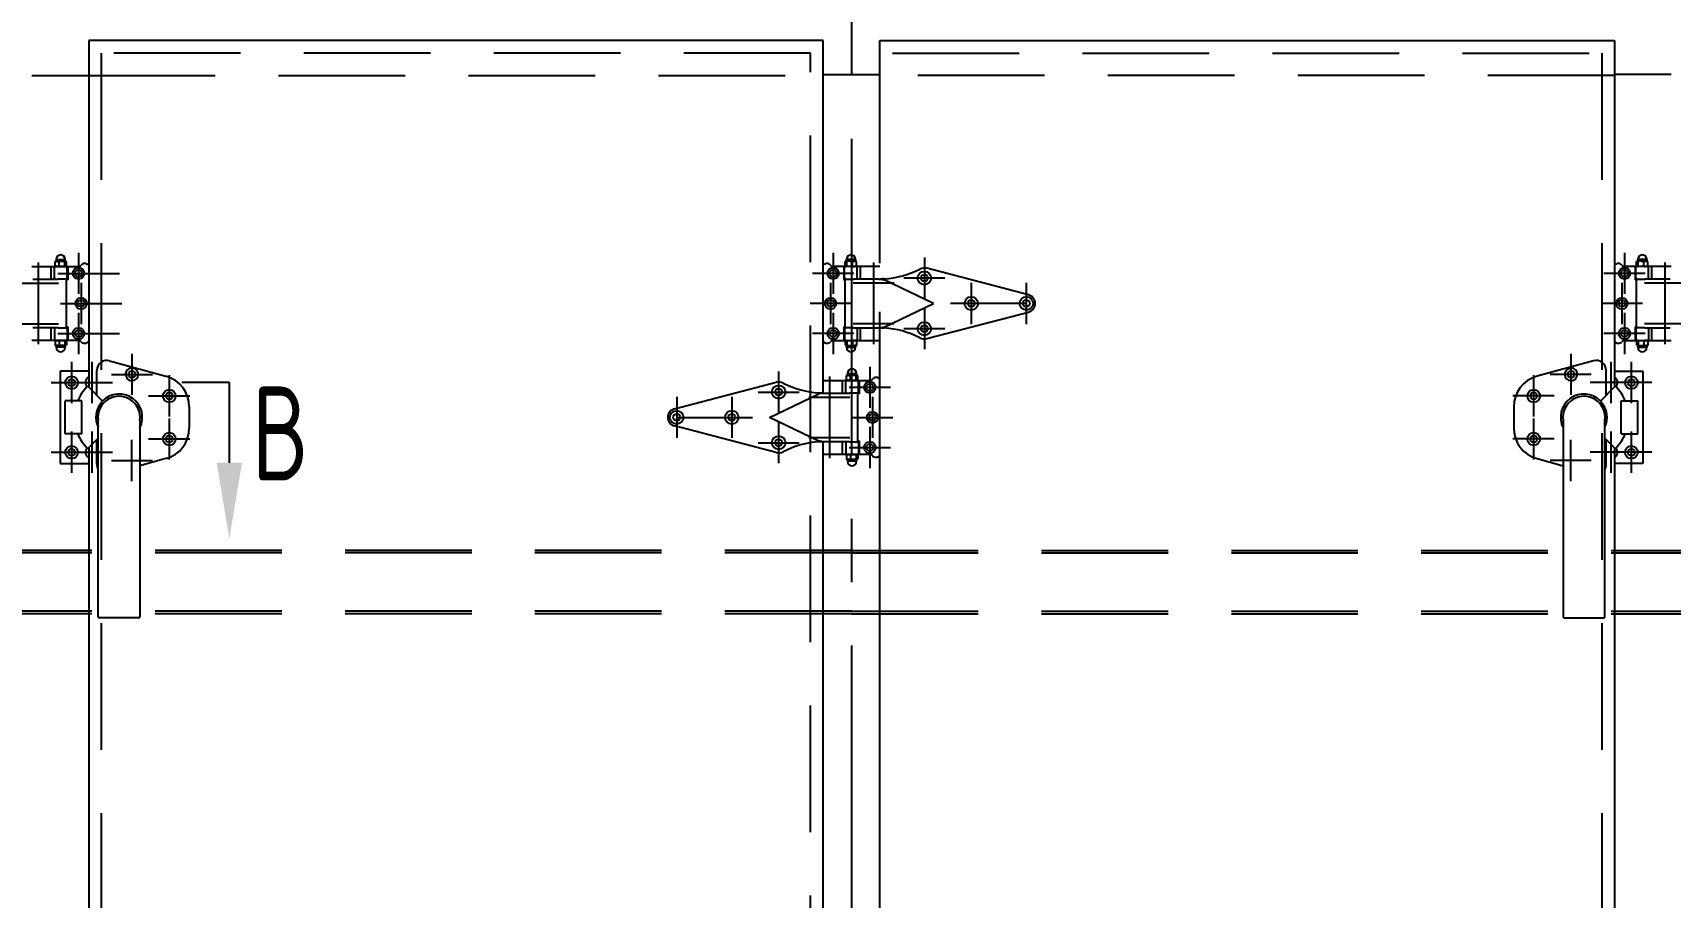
# Model space of a CAD drawing. Header units: inches. Extents: x -500 to 11380, y -200 to 8200.
# Drawn here: x 1523 to 2817, y 5889 to 6572 of the extents above; entities that cross this region are included whole.
import ezdxf

# ---------------------------------------------------------------- set-up
doc = ezdxf.new("R2010")
doc.units = ezdxf.units.IN
doc.header["$LTSCALE"] = 200
doc.linetypes.add('CENTER', pattern=[2, 1.25, -0.25, 0.25, -0.25])
doc.linetypes.add('DASHED', pattern=[0.75, 0.5, -0.25])
for name, color, linetype in [('1轮廓实线层', 7, 'Continuous'), ('3中心线层', 1, 'CENTER'), ('4虚线层', 6, 'DASHED'), ('6文字层', 3, 'Continuous'), ('7标注层', 4, 'Continuous'), ('8符号标注层', 31, 'Continuous')]:
    doc.layers.add(name, color=color, linetype=linetype)
doc.styles.add('PC_TEXTSTYLE', font='isocp.shx', dxfattribs={"width": 0.8, "bigfont": 'hzfs.shx'})
doc.styles.add('TH_GBDIM', font='romans.shx', dxfattribs={"width": 0.8, "bigfont": 'gbcbig.shx'})
doc.dimstyles.new('TH_GBDIM', dxfattribs={"dimscale": 20, "dimtxt": 3.5, "dimasz": 2.5, "dimexe": 2, "dimexo": 0, "dimgap": 1.5, "dimtad": 1, "dimdec": 1, "dimdsep": 46, "dimtxsty": 'TH_GBDIM', "dimcen": 2.5, "dimclrd": 130, "dimclre": 130, "dimclrt": 3, "dimadec": 0, "dimazin": 2, "dimtfac": 0.714286, "dimtdec": 1, "dimtmove": 0, "dimatfit": 3, "dimfxl": 0, "dimtzin": 0, "dimlwd": -1, "dimlwe": -1, "dimarcsym": 0})

# ---------------------------------------------------------------- blocks, each defined once
blk = doc.blocks.new('*D4')
at = {"layer": '7标注层', "color": 130, "transparency": 16777216}
for p, q in [((920, 6504.3), (920, 7399.3)), ((3420, 6504.3), (3420, 7399.3)), ((3370, 7359.3), (970, 7359.3))]:
    blk.add_line(p, q, dxfattribs=at)
for points in [[(970, 7367.7), (970, 7351), (920, 7359.3)], [(3370, 7367.7), (3370, 7351), (3420, 7359.3)]]:
    blk.add_solid(points, dxfattribs=at)
at = {"layer": 'Defpoints', "color": 0, "transparency": 16777216}
for p in [(920, 7359.3), (920, 6504.3), (3420, 6504.3)]:
    blk.add_point(p, dxfattribs=at)
at = {"layer": '7标注层', "color": 3, "transparency": 16777216, "insert": (2170, 7424.3), "char_height": 70, "attachment_point": 5, "style": 'TH_GBDIM'}
blk.add_mtext('2500', dxfattribs=at)
blk = doc.blocks.new('*D5')
at = {"layer": '7标注层', "color": 130, "transparency": 16777216}
for p, q in [((2560, 7188.3), (3967.3, 7188.3)), ((3927.3, 7138.3), (3927.3, 2828.3)), ((3430, 2778.3), (3967.3, 2778.3))]:
    blk.add_line(p, q, dxfattribs=at)
for points in [[(3919, 7138.3), (3935.7, 7138.3), (3927.3, 7188.3)], [(3919, 2828.3), (3935.7, 2828.3), (3927.3, 2778.3)]]:
    blk.add_solid(points, dxfattribs=at)
at = {"layer": 'Defpoints', "color": 0, "transparency": 16777216}
for p in [(2560, 7188.3), (3430, 2778.3), (3927.3, 2778.3)]:
    blk.add_point(p, dxfattribs=at)
at = {"layer": '7标注层', "color": 3, "transparency": 16777216, "insert": (3862.3, 4983.3), "char_height": 70, "attachment_point": 5, "rotation": 90, "style": 'TH_GBDIM'}
blk.add_mtext('4410', dxfattribs=at)
blk = doc.blocks.new('*D43')
at = {"layer": '7标注层', "color": 130, "transparency": 16777216}
for p, q in [((1780, 7188.3), (693.8, 7188.3)), ((733.8, 4238.3), (733.8, 7138.3)), ((920, 4188.3), (693.8, 4188.3))]:
    blk.add_line(p, q, dxfattribs=at)
for points in [[(725.5, 7138.3), (742.2, 7138.3), (733.8, 7188.3)], [(725.5, 4238.3), (742.2, 4238.3), (733.8, 4188.3)]]:
    blk.add_solid(points, dxfattribs=at)
at = {"layer": 'Defpoints', "color": 0, "transparency": 16777216}
for p in [(733.8, 7188.3), (1780, 7188.3), (920, 4188.3)]:
    blk.add_point(p, dxfattribs=at)
at = {"layer": '7标注层', "color": 3, "transparency": 16777216, "insert": (668.8, 5688.3), "char_height": 70, "attachment_point": 5, "rotation": 90, "style": 'TH_GBDIM'}
blk.add_mtext('3000', dxfattribs=at)

msp = doc.modelspace()

# ---------------------------------------------------------------- linework, layer by layer
at = {"layer": '1轮廓实线层', "color": 0}
for p, q in [((1567.47, 6565.82), (1567.47, 6292.26)), ((2147.47, 6565.82), (1567.47, 6565.82)), ((2147.47, 6287.57), (2147.47, 6565.82)), ((2192.47, 6390.07), (2192.47, 6565.82)), ((2192.47, 6565.82), (2772.47, 6565.82)), ((2772.47, 6565.82), (2772.47, 6292.26)), ((1522.47, 6538.32), (1567.47, 6538.32)), ((2147.47, 6538.98), (2192.47, 6538.98)), ((2817.47, 6538.98), (2772.47, 6538.98)), ((1541.23, 6391.45), (1540.91, 6391.34)), ((1540.91, 6387.79), (1540.91, 6391.34)), ((1541.41, 6391.57), (1541.21, 6391.49)), ((1541.41, 6391.57), (1542.49, 6391.57)), ((1541.81, 6392.97), (1541.81, 6391.57)), ((1541.81, 6392.97), (1549.01, 6392.97)), ((1546.32, 6391.57), (1542.49, 6391.57)), ((1544.07, 6391.34), (1546.32, 6391.57)), ((1544.07, 6387.79), (1544.07, 6391.34)), ((1546.32, 6391.57), (1548.57, 6391.34)), ((1546.32, 6391.57), (1549.24, 6391.57)), ((1548.57, 6391.34), (1549.24, 6391.57)), ((1548.57, 6387.79), (1548.57, 6391.34)), ((1549.01, 6391.57), (1549.01, 6392.97)), ((1549.24, 6391.57), (1549.59, 6391.45)), ((1549.24, 6391.57), (1549.41, 6391.57)), ((1549.61, 6391.49), (1549.41, 6391.57)), ((1549.91, 6387.79), (1549.91, 6391.34)), ((2165.02, 6387.79), (2165.02, 6391.34)), ((2165.32, 6391.49), (2165.52, 6391.57)), ((2165.7, 6391.57), (2165.34, 6391.45)), ((2165.7, 6391.57), (2165.52, 6391.57)), ((2166.37, 6391.34), (2165.7, 6391.57)), ((2168.62, 6391.57), (2165.7, 6391.57)), ((2165.92, 6391.57), (2165.92, 6392.97)), ((2173.12, 6392.97), (2165.92, 6392.97)), ((2168.62, 6391.57), (2166.37, 6391.34)), ((2166.37, 6387.79), (2166.37, 6391.34)), ((2170.87, 6391.34), (2168.62, 6391.57)), ((2168.62, 6391.57), (2172.44, 6391.57)), ((2170.87, 6387.79), (2170.87, 6391.34)), ((2173.52, 6391.57), (2172.44, 6391.57)), ((2173.12, 6392.97), (2173.12, 6391.57)), ((2173.52, 6391.57), (2173.72, 6391.49)), ((2173.7, 6391.45), (2174.02, 6391.34)), ((2174.02, 6387.79), (2174.02, 6391.34)), ((2790.02, 6387.79), (2790.02, 6391.34)), ((2790.32, 6391.49), (2790.52, 6391.57)), ((2790.7, 6391.57), (2790.34, 6391.45)), ((2790.7, 6391.57), (2790.52, 6391.57)), ((2791.37, 6391.34), (2790.7, 6391.57)), ((2793.62, 6391.57), (2790.7, 6391.57)), ((2790.92, 6391.57), (2790.92, 6392.97)), ((2798.12, 6392.97), (2790.92, 6392.97)), ((2793.62, 6391.57), (2791.37, 6391.34)), ((2791.37, 6387.79), (2791.37, 6391.34)), ((2795.87, 6391.34), (2793.62, 6391.57)), ((2793.62, 6391.57), (2797.44, 6391.57)), ((2795.87, 6387.79), (2795.87, 6391.34)), ((2798.52, 6391.57), (2797.44, 6391.57)), ((2798.12, 6392.97), (2798.12, 6391.57)), ((2798.52, 6391.57), (2798.72, 6391.49)), ((2798.7, 6391.45), (2799.02, 6391.34)), ((2799.02, 6387.79), (2799.02, 6391.34)), ((1522.47, 6387.57), (1537.75, 6387.57)), ((1523.31, 6377.57), (1543.4, 6377.57)), ((1537.75, 6386.87), (1537.75, 6387.57)), ((1537.75, 6387.57), (1539.15, 6387.57)), ((1537.75, 6378.27), (1537.75, 6386.87)), ((1539.15, 6387.57), (1541.12, 6387.57)), ((1540.42, 6378.27), (1540.42, 6386.87)), ((1540.91, 6387.79), (1541.23, 6387.68)), ((1541.12, 6387.57), (1549.71, 6387.57)), ((1541.21, 6387.64), (1541.41, 6387.57)), ((1549.71, 6377.57), (1543.4, 6377.57)), ((1546.32, 6387.57), (1544.07, 6387.79)), ((1548.57, 6387.79), (1546.32, 6387.57)), ((1549.24, 6387.57), (1548.57, 6387.79)), ((1549.59, 6387.68), (1549.24, 6387.57)), ((1549.41, 6387.57), (1549.61, 6387.64)), ((1549.71, 6387.57), (1551.11, 6387.57)), ((1549.91, 6339.77), (1549.91, 6376.87)), ((1551.11, 6376.87), (1549.91, 6376.87)), ((1550.41, 6378.27), (1550.41, 6386.87)), ((1551.11, 6386.87), (1551.11, 6387.57)), ((1551.11, 6387.57), (1559.31, 6387.57)), ((1551.11, 6386.87), (1551.11, 6376.87)), ((2163.82, 6387.57), (2155.62, 6387.57)), ((2163.82, 6386.87), (2163.82, 6387.57)), ((2165.22, 6387.57), (2163.82, 6387.57)), ((2163.82, 6386.87), (2163.82, 6376.87)), ((2163.82, 6376.87), (2165.02, 6376.87)), ((2164.52, 6378.27), (2164.52, 6386.87)), ((2165.02, 6339.77), (2165.02, 6376.87)), ((2173.81, 6387.57), (2165.22, 6387.57)), ((2165.22, 6377.57), (2171.54, 6377.57)), ((2165.52, 6387.57), (2165.32, 6387.64)), ((2165.34, 6387.68), (2165.7, 6387.57)), ((2165.7, 6387.57), (2166.37, 6387.79)), ((2166.37, 6387.79), (2168.62, 6387.57)), ((2168.62, 6387.57), (2170.87, 6387.79)), ((2191.63, 6377.57), (2171.54, 6377.57)), ((2173.72, 6387.64), (2173.52, 6387.57)), ((2174.02, 6387.79), (2173.7, 6387.68)), ((2175.78, 6387.57), (2173.81, 6387.57)), ((2174.51, 6378.27), (2174.51, 6386.87)), ((2177.18, 6387.57), (2175.78, 6387.57)), ((2177.18, 6386.87), (2177.18, 6387.57)), ((2192.47, 6387.57), (2177.18, 6387.57)), ((2177.18, 6378.27), (2177.18, 6386.87)), ((2234.64, 6358.32), (2195.86, 6376.99)), ((2309.79, 6365.09), (2229.55, 6386.06)), ((2788.82, 6387.57), (2780.62, 6387.57)), ((2788.82, 6386.87), (2788.82, 6387.57)), ((2790.22, 6387.57), (2788.82, 6387.57)), ((2788.82, 6386.87), (2788.82, 6376.87)), ((2788.82, 6376.87), (2790.02, 6376.87)), ((2789.52, 6378.27), (2789.52, 6386.87)), ((2790.02, 6339.77), (2790.02, 6376.87)), ((2798.81, 6387.57), (2790.22, 6387.57)), ((2790.22, 6377.57), (2796.54, 6377.57)), ((2790.52, 6387.57), (2790.32, 6387.64)), ((2790.34, 6387.68), (2790.7, 6387.57)), ((2790.7, 6387.57), (2791.37, 6387.79)), ((2791.37, 6387.79), (2793.62, 6387.57)), ((2793.62, 6387.57), (2795.87, 6387.79)), ((2816.63, 6377.57), (2796.54, 6377.57)), ((2798.72, 6387.64), (2798.52, 6387.57)), ((2799.02, 6387.79), (2798.7, 6387.68)), ((2800.78, 6387.57), (2798.81, 6387.57)), ((2799.51, 6378.27), (2799.51, 6386.87)), ((2802.18, 6387.57), (2800.78, 6387.57)), ((2802.18, 6386.87), (2802.18, 6387.57)), ((2817.47, 6387.57), (2802.18, 6387.57)), ((2802.18, 6378.27), (2802.18, 6386.87)), ((2192.47, 5347.57), (2192.47, 6351.57)), ((2195.86, 6339.64), (2234.64, 6358.32)), ((2229.55, 6330.58), (2309.79, 6351.54)), ((1543.4, 6339.07), (1523.31, 6339.07)), ((1537.75, 6329.77), (1537.75, 6338.37)), ((1540.42, 6338.37), (1540.42, 6329.77)), ((1543.4, 6339.07), (1549.71, 6339.07)), ((1549.91, 6339.77), (1551.11, 6339.77)), ((1550.41, 6338.37), (1550.41, 6329.77)), ((1551.11, 6339.77), (1551.11, 6329.77)), ((2163.82, 6339.77), (2163.82, 6329.77)), ((2165.02, 6339.77), (2163.82, 6339.77)), ((2164.52, 6338.37), (2164.52, 6329.77)), ((2171.54, 6339.07), (2165.22, 6339.07)), ((2171.54, 6339.07), (2191.63, 6339.07)), ((2174.51, 6338.37), (2174.51, 6329.77)), ((2177.18, 6329.77), (2177.18, 6338.37)), ((2788.82, 6339.77), (2788.82, 6329.77)), ((2790.02, 6339.77), (2788.82, 6339.77)), ((2789.52, 6338.37), (2789.52, 6329.77)), ((2796.54, 6339.07), (2790.22, 6339.07)), ((2796.54, 6339.07), (2816.63, 6339.07)), ((2799.51, 6338.37), (2799.51, 6329.77)), ((2802.18, 6329.77), (2802.18, 6338.37)), ((1537.75, 6329.07), (1522.47, 6329.07)), ((1537.75, 6329.07), (1537.75, 6329.77)), ((1539.15, 6329.07), (1537.75, 6329.07)), ((1541.12, 6329.07), (1539.15, 6329.07)), ((1541.23, 6328.95), (1540.91, 6328.84)), ((1540.91, 6328.84), (1540.91, 6325.29)), ((1540.91, 6325.29), (1541.23, 6325.18)), ((1549.71, 6329.07), (1541.12, 6329.07)), ((1541.41, 6329.07), (1541.21, 6328.99)), ((1541.21, 6325.14), (1541.41, 6325.07)), ((1541.41, 6325.07), (1542.49, 6325.07)), ((1541.81, 6325.07), (1541.81, 6323.67)), ((1546.32, 6325.07), (1542.49, 6325.07)), ((1544.07, 6328.84), (1546.32, 6329.07)), ((1544.07, 6328.84), (1544.07, 6325.29)), ((1546.32, 6325.07), (1544.07, 6325.29)), ((1546.32, 6329.07), (1548.57, 6328.84)), ((1548.57, 6325.29), (1546.32, 6325.07)), ((1549.24, 6325.07), (1546.32, 6325.07)), ((1548.57, 6328.84), (1549.24, 6329.07)), ((1548.57, 6328.84), (1548.57, 6325.29)), ((1549.24, 6325.07), (1548.57, 6325.29)), ((1549.01, 6323.67), (1549.01, 6325.07)), ((1549.24, 6329.07), (1549.59, 6328.95)), ((1549.59, 6325.18), (1549.24, 6325.07)), ((1549.41, 6325.07), (1549.24, 6325.07)), ((1549.61, 6328.99), (1549.41, 6329.07)), ((1549.41, 6325.07), (1549.61, 6325.14)), ((1551.11, 6329.07), (1549.71, 6329.07)), ((1549.91, 6328.84), (1549.91, 6325.29)), ((1550.41, 6329.77), (1551.11, 6329.77)), ((1551.11, 6329.77), (1551.11, 6329.07)), ((1559.31, 6329.07), (1551.11, 6329.07)), ((2155.62, 6329.07), (2163.82, 6329.07)), ((2164.52, 6329.77), (2163.82, 6329.77)), ((2163.82, 6329.77), (2163.82, 6329.07)), ((2163.82, 6329.07), (2165.22, 6329.07)), ((2165.02, 6328.84), (2165.02, 6325.29)), ((2165.22, 6329.07), (2173.81, 6329.07)), ((2165.32, 6328.99), (2165.52, 6329.07)), ((2165.52, 6325.07), (2165.32, 6325.14)), ((2165.7, 6329.07), (2165.34, 6328.95)), ((2165.34, 6325.18), (2165.7, 6325.07)), ((2165.52, 6325.07), (2165.7, 6325.07)), ((2166.37, 6328.84), (2165.7, 6329.07)), ((2165.7, 6325.07), (2166.37, 6325.29)), ((2165.7, 6325.07), (2168.62, 6325.07)), ((2165.92, 6323.67), (2165.92, 6325.07)), ((2168.62, 6329.07), (2166.37, 6328.84)), ((2166.37, 6328.84), (2166.37, 6325.29)), ((2166.37, 6325.29), (2168.62, 6325.07)), ((2170.87, 6328.84), (2168.62, 6329.07)), ((2168.62, 6325.07), (2170.87, 6325.29)), ((2168.62, 6325.07), (2172.44, 6325.07)), ((2170.87, 6328.84), (2170.87, 6325.29)), ((2173.52, 6325.07), (2172.44, 6325.07)), ((2173.12, 6325.07), (2173.12, 6323.67)), ((2173.52, 6329.07), (2173.72, 6328.99)), ((2173.72, 6325.14), (2173.52, 6325.07)), ((2173.7, 6328.95), (2174.02, 6328.84)), ((2174.02, 6325.29), (2173.7, 6325.18)), ((2173.81, 6329.07), (2175.78, 6329.07)), ((2174.02, 6328.84), (2174.02, 6325.29)), ((2175.78, 6329.07), (2177.18, 6329.07)), ((2177.18, 6329.07), (2177.18, 6329.77)), ((2177.18, 6329.07), (2192.47, 6329.07)), ((2780.62, 6329.07), (2788.82, 6329.07)), ((2789.52, 6329.77), (2788.82, 6329.77)), ((2788.82, 6329.77), (2788.82, 6329.07)), ((2788.82, 6329.07), (2790.22, 6329.07)), ((2790.02, 6328.84), (2790.02, 6325.29)), ((2790.22, 6329.07), (2798.81, 6329.07)), ((2790.32, 6328.99), (2790.52, 6329.07)), ((2790.52, 6325.07), (2790.32, 6325.14)), ((2790.7, 6329.07), (2790.34, 6328.95)), ((2790.34, 6325.18), (2790.7, 6325.07)), ((2790.52, 6325.07), (2790.7, 6325.07)), ((2791.37, 6328.84), (2790.7, 6329.07)), ((2790.7, 6325.07), (2791.37, 6325.29)), ((2790.7, 6325.07), (2793.62, 6325.07)), ((2790.92, 6323.67), (2790.92, 6325.07)), ((2793.62, 6329.07), (2791.37, 6328.84)), ((2791.37, 6328.84), (2791.37, 6325.29)), ((2791.37, 6325.29), (2793.62, 6325.07)), ((2795.87, 6328.84), (2793.62, 6329.07)), ((2793.62, 6325.07), (2795.87, 6325.29)), ((2793.62, 6325.07), (2797.44, 6325.07)), ((2795.87, 6328.84), (2795.87, 6325.29)), ((2798.52, 6325.07), (2797.44, 6325.07)), ((2798.12, 6325.07), (2798.12, 6323.67)), ((2798.52, 6329.07), (2798.72, 6328.99)), ((2798.72, 6325.14), (2798.52, 6325.07)), ((2798.7, 6328.95), (2799.02, 6328.84)), ((2799.02, 6325.29), (2798.7, 6325.18)), ((2798.81, 6329.07), (2800.78, 6329.07)), ((2799.02, 6328.84), (2799.02, 6325.29)), ((2800.78, 6329.07), (2802.18, 6329.07)), ((2802.18, 6329.07), (2802.18, 6329.77)), ((2802.18, 6329.07), (2817.47, 6329.07)), ((1547.87, 6323.67), (1541.81, 6323.67)), ((1549.01, 6323.67), (1547.87, 6323.67)), ((1584.02, 6313.04), (1628.52, 6300.86)), ((2165.92, 6323.67), (2167.06, 6323.67)), ((2167.06, 6323.67), (2173.12, 6323.67)), ((2755.91, 6313.04), (2711.42, 6300.86)), ((2790.92, 6323.67), (2792.06, 6323.67)), ((2792.06, 6323.67), (2798.12, 6323.67)), ((1544.97, 6304.82), (1544.97, 6231.82)), ((1567.47, 6304.82), (1544.97, 6304.82)), ((1573.91, 6285.82), (1573.91, 6305.33)), ((2166.23, 6301.45), (2165.91, 6301.34)), ((2165.91, 6297.79), (2165.91, 6301.34)), ((2166.41, 6301.57), (2166.21, 6301.49)), ((2166.41, 6301.57), (2167.49, 6301.57)), ((2166.81, 6302.97), (2166.81, 6301.57)), ((2166.81, 6302.97), (2174.01, 6302.97)), ((2171.32, 6301.57), (2167.49, 6301.57)), ((2169.07, 6301.34), (2171.32, 6301.57)), ((2169.07, 6297.79), (2169.07, 6301.34)), ((2171.32, 6301.57), (2173.57, 6301.34)), ((2171.32, 6301.57), (2174.24, 6301.57)), ((2173.57, 6301.34), (2174.24, 6301.57)), ((2173.57, 6297.79), (2173.57, 6301.34)), ((2174.01, 6301.57), (2174.01, 6302.97)), ((2174.24, 6301.57), (2174.59, 6301.45)), ((2174.24, 6301.57), (2174.41, 6301.57)), ((2174.61, 6301.49), (2174.41, 6301.57)), ((2174.91, 6297.79), (2174.91, 6301.34)), ((2766.02, 6285.82), (2766.02, 6305.33)), ((2772.47, 6304.82), (2794.97, 6304.82)), ((2794.97, 6304.82), (2794.97, 6231.82)), ((1567.38, 6292.35), (1578.52, 6281.21)), ((2030.14, 6275.09), (2110.39, 6296.06)), ((2105.3, 6268.32), (2144.08, 6286.99)), ((2147.47, 6297.57), (2162.75, 6297.57)), ((2147.47, 6287.57), (2168.4, 6287.57)), ((2162.75, 6296.87), (2162.75, 6297.57)), ((2162.75, 6297.57), (2164.15, 6297.57)), ((2162.75, 6288.27), (2162.75, 6296.87)), ((2164.15, 6297.57), (2166.12, 6297.57)), ((2165.42, 6288.27), (2165.42, 6296.87)), ((2165.91, 6297.79), (2166.23, 6297.68)), ((2166.12, 6297.57), (2174.71, 6297.57)), ((2166.21, 6297.64), (2166.41, 6297.57)), ((2174.71, 6287.57), (2168.4, 6287.57)), ((2171.32, 6297.57), (2169.07, 6297.79)), ((2173.57, 6297.79), (2171.32, 6297.57)), ((2174.24, 6297.57), (2173.57, 6297.79)), ((2174.59, 6297.68), (2174.24, 6297.57)), ((2174.41, 6297.57), (2174.61, 6297.64)), ((2174.71, 6297.57), (2176.11, 6297.57)), ((2174.91, 6249.77), (2174.91, 6286.87)), ((2176.11, 6286.87), (2174.91, 6286.87)), ((2175.41, 6288.27), (2175.41, 6296.87)), ((2176.11, 6296.87), (2176.11, 6297.57)), ((2176.11, 6297.57), (2184.31, 6297.57)), ((2176.11, 6296.87), (2176.11, 6286.87)), ((2772.55, 6292.35), (2761.41, 6281.21)), ((1561.97, 6281.32), (1548.97, 6281.32)), ((1548.97, 6255.32), (1548.97, 6281.32)), ((1561.97, 6255.32), (1561.97, 6281.32)), ((1646.91, 6276.74), (1646.91, 6259.89)), ((2693.02, 6276.74), (2693.02, 6259.89)), ((2777.97, 6281.32), (2790.97, 6281.32)), ((2777.97, 6255.32), (2777.97, 6281.32)), ((2790.97, 6255.32), (2790.97, 6281.32)), ((1574.91, 6110.94), (1574.91, 6266.06)), ((1607.92, 6266.19), (1607.91, 6266.06)), ((1607.91, 6266.06), (1607.91, 6110.94)), ((2110.39, 6240.58), (2030.14, 6261.54)), ((2144.08, 6249.64), (2105.3, 6268.32)), ((2732.01, 6266.19), (2732.02, 6266.06)), ((2732.02, 6266.06), (2732.02, 6110.94)), ((2765.02, 6110.94), (2765.02, 6266.06)), ((1561.97, 6255.32), (1548.97, 6255.32)), ((1574.91, 6251.82), (1567.38, 6244.28)), ((1573.91, 6231.3), (1573.91, 6250.82)), ((2147.47, 5437.57), (2147.47, 6249.07)), ((2168.4, 6249.07), (2148.31, 6249.07)), ((2162.75, 6239.77), (2162.75, 6248.37)), ((2165.42, 6248.37), (2165.42, 6239.77)), ((2168.4, 6249.07), (2174.71, 6249.07)), ((2174.91, 6249.77), (2176.11, 6249.77)), ((2175.41, 6248.37), (2175.41, 6239.77)), ((2176.11, 6249.77), (2176.11, 6239.77)), ((2765.02, 6251.82), (2772.55, 6244.28)), ((2766.02, 6231.3), (2766.02, 6250.82)), ((2777.97, 6255.32), (2790.97, 6255.32)), ((1551.37, 6241.71), (1551.37, 6239.92)), ((1567.47, 6244.37), (1567.47, 5352.26)), ((1628.52, 6235.78), (1607.91, 6230.13)), ((2162.75, 6239.07), (2147.47, 6239.07)), ((2162.75, 6239.07), (2162.75, 6239.77)), ((2164.15, 6239.07), (2162.75, 6239.07)), ((2166.12, 6239.07), (2164.15, 6239.07)), ((2166.23, 6238.95), (2165.91, 6238.84)), ((2165.91, 6238.84), (2165.91, 6235.29)), ((2165.91, 6235.29), (2166.23, 6235.18)), ((2174.71, 6239.07), (2166.12, 6239.07)), ((2166.41, 6239.07), (2166.21, 6238.99)), ((2166.21, 6235.14), (2166.41, 6235.07)), ((2166.41, 6235.07), (2167.49, 6235.07)), ((2166.81, 6235.07), (2166.81, 6233.67)), ((2171.32, 6235.07), (2167.49, 6235.07)), ((2169.07, 6238.84), (2171.32, 6239.07)), ((2169.07, 6238.84), (2169.07, 6235.29)), ((2171.32, 6235.07), (2169.07, 6235.29)), ((2171.32, 6239.07), (2173.57, 6238.84)), ((2173.57, 6235.29), (2171.32, 6235.07)), ((2174.24, 6235.07), (2171.32, 6235.07)), ((2173.57, 6238.84), (2174.24, 6239.07)), ((2173.57, 6238.84), (2173.57, 6235.29)), ((2174.24, 6235.07), (2173.57, 6235.29)), ((2174.01, 6233.67), (2174.01, 6235.07)), ((2174.24, 6239.07), (2174.59, 6238.95)), ((2174.59, 6235.18), (2174.24, 6235.07)), ((2174.41, 6235.07), (2174.24, 6235.07)), ((2174.61, 6238.99), (2174.41, 6239.07)), ((2174.41, 6235.07), (2174.61, 6235.14)), ((2176.11, 6239.07), (2174.71, 6239.07)), ((2174.91, 6238.84), (2174.91, 6235.29)), ((2175.41, 6239.77), (2176.11, 6239.77)), ((2176.11, 6239.77), (2176.11, 6239.07)), ((2184.31, 6239.07), (2176.11, 6239.07)), ((2711.42, 6235.78), (2732.02, 6230.13)), ((2772.47, 6244.37), (2772.47, 5352.26)), ((2788.57, 6241.71), (2788.57, 6239.92)), ((1544.97, 6231.82), (1567.47, 6231.82)), ((2172.87, 6233.67), (2166.81, 6233.67)), ((2174.01, 6233.67), (2172.87, 6233.67)), ((2794.97, 6231.82), (2772.47, 6231.82)), ((1606.91, 6109.94), (1575.91, 6109.94)), ((2733.02, 6109.94), (2764.02, 6109.94))]:
    msp.add_line(p, q, dxfattribs=at)
for centre, radius in [((1559.47, 6382.07), 4.5), ((1559.47, 6382.07), 2.75), ((2155.47, 6382.07), 4.5), ((2155.47, 6382.07), 2.75), ((2227.52, 6378.32), 5.3), ((2227.52, 6378.32), 2.75), ((2780.47, 6382.07), 4.5), ((2780.47, 6382.07), 2.75), ((2264.52, 6358.32), 5.3), ((2308.02, 6358.32), 5.3), ((1561.47, 6358.32), 4.5), ((1561.47, 6358.32), 2.75), ((2153.47, 6358.32), 4.5), ((2153.47, 6358.32), 2.75), ((2264.52, 6358.32), 2.75), ((2308.02, 6358.32), 2.75), ((2778.47, 6358.32), 4.5), ((2778.47, 6358.32), 2.75), ((1559.47, 6334.57), 4.5), ((1559.47, 6334.57), 2.75), ((2155.47, 6334.57), 4.5), ((2155.47, 6334.57), 2.75), ((2227.52, 6338.32), 5.3), ((2227.52, 6338.32), 2.75), ((2780.47, 6334.57), 4.5), ((2780.47, 6334.57), 2.75), ((1553.97, 6295.82), 5), ((1553.97, 6295.82), 2.75), ((1601.66, 6302.32), 2.75), ((2738.27, 6302.32), 2.75), ((2785.97, 6295.82), 5), ((2785.97, 6295.82), 2.75), ((1631.1, 6285.32), 5), ((1631.1, 6285.32), 2.75), ((2112.41, 6288.32), 5.3), ((2112.41, 6288.32), 2.75), ((2184.47, 6292.07), 4.5), ((2184.47, 6292.07), 2.75), ((2708.83, 6285.32), 5), ((2708.83, 6285.32), 2.75), ((2031.91, 6268.32), 5.3), ((2075.41, 6268.32), 5.3), ((2186.47, 6268.32), 4.5), ((2031.91, 6268.32), 2.75), ((2075.41, 6268.32), 2.75), ((2186.47, 6268.32), 2.75), ((1631.1, 6251.32), 5), ((1631.1, 6251.32), 2.75), ((2112.41, 6248.32), 5.3), ((2112.41, 6248.32), 2.75), ((2184.47, 6244.57), 4.5), ((2184.47, 6244.57), 2.75), ((2708.83, 6251.32), 5), ((2708.83, 6251.32), 2.75), ((1553.97, 6240.82), 5), ((1553.97, 6240.82), 2.75), ((2785.97, 6240.82), 5), ((2785.97, 6240.82), 2.75)]:
    msp.add_circle(centre, radius, dxfattribs=at)
for centre, radius, start, end in [((1545.41, 6392.97), 3.6, 0, 180), ((1564.45, 6385.82), 4, 41.07671, 137.26789), ((2150.48, 6385.82), 4, 42.73211, 138.92418), ((2169.52, 6392.97), 3.6, 0, 180), ((2775.48, 6385.82), 4, 42.73211, 138.92329), ((2794.52, 6392.97), 3.6, 0, 180), ((1541.12, 6386.87), 0.699, 90.06523, 180.05687), ((1541.12, 6378.26), 0.699, 179.94313, 269.93477), ((1549.21, 6376.87), 0.7, 0, 90), ((1549.71, 6386.87), 0.7, 0, 90), ((1549.71, 6378.27), 0.7, 270, 0), ((1559.31, 6390.57), 3, 270, 317.26789), ((2155.62, 6390.57), 3, 222.73211, 270), ((2165.22, 6386.87), 0.7, 90, 180), ((2165.22, 6378.27), 0.7, 180, 270), ((2165.72, 6376.87), 0.7, 90, 180), ((2173.81, 6386.87), 0.699, 359.94313, 89.93477), ((2173.81, 6378.26), 0.699, 270.06523, 0.05687), ((2191.63, 6447.57), 70, 270, 271.00598), ((2192.87, 6376.88), 0.7, 64.28465, 91.00598), ((2191.63, 6447.57), 70, 273.42823, 297.39936), ((2227.52, 6378.32), 8, 75.35676, 117.39936), ((2780.62, 6390.57), 3, 222.73211, 270), ((2790.22, 6386.87), 0.7, 90, 180), ((2790.22, 6378.27), 0.7, 180, 270), ((2790.72, 6376.87), 0.7, 90, 180), ((2798.81, 6386.87), 0.699, 359.94313, 89.93477), ((2798.81, 6378.26), 0.699, 270.06523, 0.05687), ((2308.02, 6358.32), 7, 284.64324, 75.35676), ((1541.12, 6338.37), 0.699, 90.06523, 180.05687), ((1549.21, 6339.77), 0.7, 270, 0), ((1549.71, 6338.37), 0.7, 0, 90), ((2165.22, 6338.37), 0.7, 90, 180), ((2165.72, 6339.77), 0.7, 180, 270), ((2173.81, 6338.37), 0.699, 359.94313, 89.93477), ((2191.63, 6269.07), 70, 88.99402, 90), ((2192.87, 6339.75), 0.7, 268.99402, 295.71535), ((2191.63, 6269.07), 70, 62.60064, 86.57177), ((2790.22, 6338.37), 0.7, 90, 180), ((2790.72, 6339.77), 0.7, 180, 270), ((2798.81, 6338.37), 0.699, 359.94313, 89.93477), ((1541.12, 6329.76), 0.699, 179.93338, 269.93477), ((1549.71, 6329.77), 0.7, 270, 0), ((1559.31, 6326.07), 3, 42.73211, 90), ((1564.45, 6330.82), 4, 222.73211, 318.92329), ((2150.48, 6330.82), 4, 221.07582, 317.26789), ((2155.62, 6326.07), 3, 90, 137.26789), ((2165.22, 6329.77), 0.7, 180, 270), ((2173.81, 6329.76), 0.699, 270.06523, 0.06662), ((2227.52, 6338.32), 8, 242.60064, 284.64324), ((2775.48, 6330.82), 4, 221.07671, 317.26789), ((2780.62, 6326.07), 3, 90, 137.26789), ((2790.22, 6329.77), 0.7, 180, 270), ((2798.81, 6329.76), 0.699, 270.06523, 0.06662), ((1545.41, 6323.67), 3.6, 180, 0), ((1581.91, 6305.33), 8, 74.67849, 180), ((2169.52, 6323.67), 3.6, 180, 0), ((2758.02, 6305.33), 8, 0, 105.32151), ((2794.52, 6323.67), 3.6, 180, 0), ((1569.97, 6295.82), 5, 120.00022, 221.18454), ((1601.66, 6302.32), 5, 95.02455, 54.33243), ((1621.91, 6276.74), 25, 0, 74.67849), ((2170.41, 6302.97), 3.6, 0, 180), ((2184.31, 6300.57), 3, 270, 317.26789), ((2189.45, 6295.82), 4, 41.07582, 137.26789), ((2718.02, 6276.74), 25, 105.32151, 180), ((2738.27, 6302.32), 5, 125.66757, 84.97545), ((2769.97, 6295.82), 5, 318.81546, 59.99978), ((1591.41, 6268.32), 35, 136.68541, 158.19625), ((1566.67, 6291.64), 1, 45, 136.68541), ((1569.97, 6295.82), 2.75, 155.38086, 204.61914), ((1591.41, 6268.32), 18.48, 333.21793, 135), ((2112.41, 6288.32), 8, 62.60064, 104.64324), ((2148.31, 6357.57), 70, 242.60064, 266.57177), ((2147.06, 6286.88), 0.7, 88.99402, 115.71535), ((2148.31, 6357.57), 70, 268.99402, 270), ((2166.12, 6296.87), 0.699, 90.06523, 180.05687), ((2166.12, 6288.26), 0.699, 179.94313, 269.93477), ((2174.21, 6286.87), 0.7, 0, 90), ((2174.71, 6296.87), 0.7, 0, 90), ((2174.71, 6288.27), 0.7, 270, 0), ((2748.52, 6268.32), 18.48, 45, 206.78207), ((2769.97, 6295.82), 2.75, 335.38086, 24.61914), ((2773.26, 6291.64), 1, 43.31459, 135), ((2748.52, 6268.32), 35, 21.80375, 43.31459), ((1591.41, 6268.32), 18.22, 138.14609, 205.10187), ((1591.41, 6268.32), 16.64, 352.66867, 187.33133), ((2031.91, 6268.32), 7, 104.64324, 255.35676), ((2748.52, 6268.32), 16.64, 352.66867, 187.33133), ((2748.52, 6268.32), 18.22, 334.89813, 41.85391), ((1621.91, 6259.89), 25, 285.32151, 0), ((2718.02, 6259.89), 25, 180, 254.67849), ((1591.41, 6268.32), 35, 201.80375, 223.31459), ((2148.31, 6179.07), 70, 93.42823, 117.39936), ((2147.06, 6249.75), 0.7, 244.28465, 271.00598), ((2148.31, 6179.07), 70, 90, 91.00598), ((2166.12, 6248.37), 0.699, 90.06523, 180.05687), ((2174.21, 6249.77), 0.7, 270, 0), ((2174.71, 6248.37), 0.7, 0, 90), ((2748.52, 6268.32), 35, 316.68541, 338.19625), ((1569.97, 6240.82), 5, 138.81524, 239.99978), ((1566.67, 6244.99), 1, 223.31459, 315), ((1569.97, 6240.82), 2.75, 155.38086, 204.61914), ((2112.41, 6248.32), 8, 255.35676, 297.39936), ((2166.12, 6239.76), 0.699, 179.93338, 269.93477), ((2174.71, 6239.77), 0.7, 270, 0), ((2184.31, 6236.07), 3, 42.73211, 90), ((2189.45, 6240.82), 4, 222.73211, 318.92418), ((2769.97, 6240.82), 5, 300.00022, 41.18476), ((2769.97, 6240.82), 2.75, 335.38086, 24.61914), ((2773.26, 6244.99), 1, 225, 316.68541), ((1581.91, 6231.3), 8, 180, 208.95502), ((2170.41, 6233.67), 3.6, 180, 0), ((2758.02, 6231.3), 8, 331.04498, 0), ((1575.91, 6110.94), 1, 180, 270), ((1606.91, 6110.94), 1, 270, 0), ((2733.02, 6110.94), 1, 180, 270), ((2764.02, 6110.94), 1, 270, 0)]:
    msp.add_arc(centre, radius, start, end, dxfattribs=at)
for centre, major_axis, start_param, end_param in [((1539.16, 6378.27), (-1.4, 0), 0, 0.5235988), ((1539.16, 6338.37), (1.4, 0), 2.6179939, 3.1415927), ((2164.16, 6288.27), (-1.4, 0), 0, 0.5235988), ((2164.16, 6248.37), (1.4, 0), 2.6179939, 3.1415927)]:
    msp.add_ellipse(centre, major_axis=major_axis, ratio=0.9978796, start_param=start_param, end_param=end_param, dxfattribs=at)
at = {"layer": '1轮廓实线层', "color": 0, "extrusion": (0, 0, -1)}
for centre, major_axis, start_param, end_param in [((2175.78, 6378.27), (1.4, 0), 0, 0.5235988), ((2800.78, 6378.27), (1.4, 0), 0, 0.5235988), ((2175.78, 6338.37), (-1.4, 0), 2.6179939, 3.1415927), ((2800.78, 6338.37), (-1.4, 0), 2.6179939, 3.1415927)]:
    msp.add_ellipse(centre, major_axis=major_axis, ratio=0.9978796, start_param=start_param, end_param=end_param, dxfattribs=at)
at = {"layer": '1轮廓实线层', "color": 0}
for points, knots in [([(1540.91, 6391.34), (1540.93, 6391.34), (1541.45, 6391.48), (1541.97, 6391.52), (1542.49, 6391.57)], [0, 0, 0, 0, 0.0270122, 1, 1, 1, 1]), ([(1542.49, 6391.57), (1542.88, 6391.54), (1543.41, 6391.51), (1543.94, 6391.37), (1544.07, 6391.34)], [0, 0, 0, 0, 0.7469224, 1, 1, 1, 1]), ([(2172.44, 6391.57), (2172.05, 6391.54), (2171.52, 6391.51), (2171, 6391.37), (2170.87, 6391.34)], [0, 0, 0, 0, 0.7469224, 1, 1, 1, 1]), ([(2174.02, 6391.34), (2174.01, 6391.34), (2173.49, 6391.48), (2172.96, 6391.52), (2172.44, 6391.57)], [0, 0, 0, 0, 0.0270122, 1, 1, 1, 1]), ([(2797.44, 6391.57), (2797.05, 6391.54), (2796.52, 6391.51), (2796, 6391.37), (2795.87, 6391.34)], [0, 0, 0, 0, 0.7469224, 1, 1, 1, 1]), ([(2799.02, 6391.34), (2799.01, 6391.34), (2798.49, 6391.48), (2797.96, 6391.52), (2797.44, 6391.57)], [0, 0, 0, 0, 0.0270122, 1, 1, 1, 1]), ([(1542.49, 6387.57), (1541.97, 6387.61), (1541.45, 6387.65), (1540.93, 6387.79), (1540.91, 6387.79)], [0, 0, 0, 0, 0.9729878, 1, 1, 1, 1]), ([(1544.07, 6387.79), (1543.94, 6387.76), (1543.41, 6387.62), (1542.88, 6387.59), (1542.49, 6387.57)], [0, 0, 0, 0, 0.2530705, 1, 1, 1, 1]), ([(2170.87, 6387.79), (2171, 6387.76), (2171.52, 6387.62), (2172.05, 6387.59), (2172.44, 6387.57)], [0, 0, 0, 0, 0.2530705, 1, 1, 1, 1]), ([(2172.44, 6387.57), (2172.96, 6387.61), (2173.49, 6387.65), (2174.01, 6387.79), (2174.02, 6387.79)], [0, 0, 0, 0, 0.9729878, 1, 1, 1, 1]), ([(2195.81, 6377.69), (2195.73, 6377.69), (2195.1, 6377.65), (2194.19, 6377.61), (2193.34, 6377.59), (2193.01, 6377.58), (2192.88, 6377.58), (2192.86, 6377.58), (2192.86, 6377.58)], [0, 0, 0, 0, 0.0752982, 0.5341456, 0.7820274, 0.8639562, 0.9467728, 1, 1, 1, 1]), ([(2193.17, 6377.51), (2193.17, 6377.51), (2193.18, 6377.51), (2193.2, 6377.5), (2193.25, 6377.49), (2193.34, 6377.47), (2193.65, 6377.41), (2194.49, 6377.24), (2195.3, 6377.09), (2195.86, 6376.99)], [0, 0, 0, 0, 0.0107134, 0.0329815, 0.0590328, 0.094282, 0.1663052, 0.4171056, 1, 1, 1, 1]), ([(2795.87, 6387.79), (2796, 6387.76), (2796.52, 6387.62), (2797.05, 6387.59), (2797.44, 6387.57)], [0, 0, 0, 0, 0.2530705, 1, 1, 1, 1]), ([(2797.44, 6387.57), (2797.96, 6387.61), (2798.49, 6387.65), (2799.01, 6387.79), (2799.02, 6387.79)], [0, 0, 0, 0, 0.9729878, 1, 1, 1, 1]), ([(2192.86, 6339.05), (2192.87, 6339.05), (2192.88, 6339.05), (2193.06, 6339.05), (2193.48, 6339.04), (2194.42, 6339.01), (2195.27, 6338.97), (2195.81, 6338.94)], [0, 0, 0, 0, 0.06543, 0.1466599, 0.2774104, 0.5335208, 1, 1, 1, 1]), ([(2193.17, 6339.12), (2193.18, 6339.12), (2193.18, 6339.13), (2193.23, 6339.14), (2193.38, 6339.17), (2193.78, 6339.25), (2194.46, 6339.38), (2195.2, 6339.52), (2195.7, 6339.61), (2195.86, 6339.64)], [0, 0, 0, 0, 0.0242627, 0.0411337, 0.1028002, 0.222934, 0.4887932, 0.8339287, 1, 1, 1, 1]), ([(1540.91, 6328.84), (1541.04, 6328.87), (1541.56, 6329.01), (1542.09, 6329.04), (1542.49, 6329.07)], [0, 0, 0, 0, 0.2530603, 1, 1, 1, 1]), ([(1542.49, 6325.07), (1542.09, 6325.09), (1541.56, 6325.12), (1541.04, 6325.26), (1540.91, 6325.29)], [0, 0, 0, 0, 0.7469469, 1, 1, 1, 1]), ([(1542.49, 6329.07), (1543, 6329.02), (1543.53, 6328.98), (1544.05, 6328.84), (1544.07, 6328.84)], [0, 0, 0, 0, 0.9730247, 1, 1, 1, 1]), ([(1544.07, 6325.29), (1544.05, 6325.29), (1543.53, 6325.15), (1543, 6325.11), (1542.49, 6325.07)], [0, 0, 0, 0, 0.0269753, 1, 1, 1, 1]), ([(2172.44, 6329.07), (2171.93, 6329.02), (2171.4, 6328.98), (2170.88, 6328.84), (2170.87, 6328.84)], [0, 0, 0, 0, 0.9730247, 1, 1, 1, 1]), ([(2170.87, 6325.29), (2170.88, 6325.29), (2171.4, 6325.15), (2171.93, 6325.11), (2172.44, 6325.07)], [0, 0, 0, 0, 0.0269753, 1, 1, 1, 1]), ([(2174.02, 6328.84), (2173.89, 6328.87), (2173.37, 6329.01), (2172.84, 6329.04), (2172.44, 6329.07)], [0, 0, 0, 0, 0.2530603, 1, 1, 1, 1]), ([(2172.44, 6325.07), (2172.84, 6325.09), (2173.37, 6325.12), (2173.89, 6325.26), (2174.02, 6325.29)], [0, 0, 0, 0, 0.7469469, 1, 1, 1, 1]), ([(2797.44, 6329.07), (2796.93, 6329.02), (2796.4, 6328.98), (2795.88, 6328.84), (2795.87, 6328.84)], [0, 0, 0, 0, 0.9730247, 1, 1, 1, 1]), ([(2795.87, 6325.29), (2795.88, 6325.29), (2796.4, 6325.15), (2796.93, 6325.11), (2797.44, 6325.07)], [0, 0, 0, 0, 0.0269753, 1, 1, 1, 1]), ([(2799.02, 6328.84), (2798.89, 6328.87), (2798.37, 6329.01), (2797.84, 6329.04), (2797.44, 6329.07)], [0, 0, 0, 0, 0.2530603, 1, 1, 1, 1]), ([(2797.44, 6325.07), (2797.84, 6325.09), (2798.37, 6325.12), (2798.89, 6325.26), (2799.02, 6325.29)], [0, 0, 0, 0, 0.7469469, 1, 1, 1, 1]), ([(1604.57, 6306.38), (1604.54, 6306.4), (1604.11, 6306.7), (1603.09, 6307.12), (1601.95, 6307.34), (1601.31, 6307.3), (1601.22, 6307.3)], [0, 0, 0, 0, 0.0358734, 0.4496697, 0.9270616, 1, 1, 1, 1]), ([(2165.91, 6301.34), (2165.93, 6301.34), (2166.45, 6301.48), (2166.97, 6301.52), (2167.49, 6301.57)], [0, 0, 0, 0, 0.0270122, 1, 1, 1, 1]), ([(2167.49, 6301.57), (2167.88, 6301.54), (2168.41, 6301.51), (2168.94, 6301.37), (2169.07, 6301.34)], [0, 0, 0, 0, 0.7469224, 1, 1, 1, 1]), ([(2735.36, 6306.38), (2735.39, 6306.4), (2735.83, 6306.7), (2736.85, 6307.12), (2737.98, 6307.34), (2738.63, 6307.3), (2738.71, 6307.3)], [0, 0, 0, 0, 0.0358734, 0.4496697, 0.9270616, 1, 1, 1, 1]), ([(2146.76, 6287.51), (2146.76, 6287.51), (2146.76, 6287.51), (2146.74, 6287.5), (2146.69, 6287.49), (2146.59, 6287.47), (2146.29, 6287.41), (2145.44, 6287.24), (2144.64, 6287.09), (2144.08, 6286.99)], [0, 0, 0, 0, 0.0107134, 0.0329815, 0.0590328, 0.094282, 0.1663052, 0.4171056, 1, 1, 1, 1]), ([(2144.12, 6287.69), (2144.21, 6287.69), (2144.83, 6287.65), (2145.75, 6287.61), (2146.59, 6287.59), (2146.93, 6287.58), (2147.06, 6287.58), (2147.07, 6287.58), (2147.08, 6287.58)], [0, 0, 0, 0, 0.0752982, 0.5341456, 0.7820274, 0.8639562, 0.9467728, 1, 1, 1, 1]), ([(2167.49, 6297.57), (2166.97, 6297.61), (2166.45, 6297.65), (2165.93, 6297.79), (2165.91, 6297.79)], [0, 0, 0, 0, 0.9729878, 1, 1, 1, 1]), ([(2169.07, 6297.79), (2168.94, 6297.76), (2168.41, 6297.62), (2167.88, 6297.59), (2167.49, 6297.57)], [0, 0, 0, 0, 0.2530705, 1, 1, 1, 1]), ([(1578.52, 6281.21), (1578.52, 6281.2), (1578.5, 6281.18), (1578.38, 6281.06), (1578.2, 6280.88), (1578, 6280.67), (1577.89, 6280.53), (1577.84, 6280.47)], [0, 0, 0, 0, 0.2143496, 0.4287079, 0.6432114, 0.8577279, 1, 1, 1, 1]), ([(2761.41, 6281.21), (2761.42, 6281.2), (2761.43, 6281.18), (2761.56, 6281.06), (2761.74, 6280.88), (2761.93, 6280.67), (2762.05, 6280.53), (2762.09, 6280.47)], [0, 0, 0, 0, 0.2143496, 0.4287079, 0.6432114, 0.8577279, 1, 1, 1, 1]), ([(1574.91, 6266.06), (1574.91, 6266.08), (1574.91, 6266.12), (1574.91, 6266.16), (1574.9, 6266.19)], [0, 0, 0, 0, 0.3541795, 1, 1, 1, 1]), ([(2765.02, 6266.06), (2765.02, 6266.08), (2765.02, 6266.12), (2765.03, 6266.16), (2765.03, 6266.19)], [0, 0, 0, 0, 0.3541795, 1, 1, 1, 1]), ([(2146.76, 6249.12), (2146.76, 6249.12), (2146.75, 6249.13), (2146.7, 6249.14), (2146.55, 6249.17), (2146.16, 6249.25), (2145.47, 6249.38), (2144.73, 6249.52), (2144.24, 6249.61), (2144.08, 6249.64)], [0, 0, 0, 0, 0.0242627, 0.0411337, 0.1028002, 0.222934, 0.4887932, 0.8339287, 1, 1, 1, 1]), ([(2147.08, 6249.05), (2147.07, 6249.05), (2147.05, 6249.05), (2146.87, 6249.05), (2146.45, 6249.04), (2145.52, 6249.01), (2144.67, 6248.97), (2144.12, 6248.94)], [0, 0, 0, 0, 0.06543, 0.1466599, 0.2774104, 0.5335208, 1, 1, 1, 1]), ([(2165.91, 6238.84), (2166.04, 6238.87), (2166.56, 6239.01), (2167.09, 6239.04), (2167.49, 6239.07)], [0, 0, 0, 0, 0.2530603, 1, 1, 1, 1]), ([(2167.49, 6235.07), (2167.09, 6235.09), (2166.56, 6235.12), (2166.04, 6235.26), (2165.91, 6235.29)], [0, 0, 0, 0, 0.7469469, 1, 1, 1, 1]), ([(2167.49, 6239.07), (2168, 6239.02), (2168.53, 6238.98), (2169.05, 6238.84), (2169.07, 6238.84)], [0, 0, 0, 0, 0.9730247, 1, 1, 1, 1]), ([(2169.07, 6235.29), (2169.05, 6235.29), (2168.53, 6235.15), (2168, 6235.11), (2167.49, 6235.07)], [0, 0, 0, 0, 0.0269753, 1, 1, 1, 1])]:
    msp.add_open_spline(points, degree=3, knots=knots, dxfattribs=at)
at = {"layer": '3中心线层'}
for p, q in [((2169.97, 7288.32), (2169.97, 4108.32)), ((1527.47, 6390.57), (1527.47, 6358.07)), ((1559.47, 6398.32), (1559.47, 6365.82)), ((1559.47, 6398.32), (1559.47, 6365.82)), ((2155.47, 6398.32), (2155.47, 6365.82)), ((2187.47, 6390.57), (2187.47, 6358.07)), ((2227.52, 6394.57), (2227.52, 6362.07)), ((2780.47, 6398.32), (2780.47, 6365.82)), ((2812.47, 6390.57), (2812.47, 6358.07)), ((1543.22, 6382.07), (1575.72, 6382.07)), ((1543.22, 6382.07), (1575.72, 6382.07)), ((1559.22, 6382.07), (1591.72, 6382.07)), ((2171.72, 6382.07), (2139.22, 6382.07)), ((2243.77, 6378.32), (2211.27, 6378.32)), ((2796.72, 6382.07), (2764.22, 6382.07)), ((1511.22, 6374.32), (1543.72, 6374.32)), ((1561.47, 6374.57), (1561.47, 6342.07)), ((1561.47, 6374.57), (1561.47, 6342.07)), ((2153.47, 6374.57), (2153.47, 6342.07)), ((2203.72, 6374.32), (2171.22, 6374.32)), ((2264.52, 6374.57), (2264.52, 6342.07)), ((2308.02, 6374.57), (2308.02, 6342.07)), ((2778.47, 6374.57), (2778.47, 6342.07)), ((2828.72, 6374.32), (2796.22, 6374.32)), ((1527.47, 6358.57), (1527.47, 6326.07)), ((1545.22, 6358.32), (1577.72, 6358.32)), ((1545.22, 6358.32), (1577.72, 6358.32)), ((1559.47, 6350.82), (1559.47, 6318.32)), ((1559.47, 6350.82), (1559.47, 6318.32)), ((1561.22, 6358.32), (1593.72, 6358.32)), ((2169.72, 6358.32), (2137.22, 6358.32)), ((2155.47, 6350.82), (2155.47, 6318.32)), ((2187.47, 6358.57), (2187.47, 6326.07)), ((2227.52, 6354.57), (2227.52, 6322.07)), ((2280.77, 6358.32), (2248.27, 6358.32)), ((2308.27, 6358.32), (2275.77, 6358.32)), ((2794.72, 6358.32), (2762.22, 6358.32)), ((2780.47, 6350.82), (2780.47, 6318.32)), ((2812.47, 6358.57), (2812.47, 6326.07)), ((1511.22, 6342.32), (1543.72, 6342.32)), ((2203.72, 6342.32), (2171.22, 6342.32)), ((2243.77, 6338.32), (2211.27, 6338.32)), ((2828.72, 6342.32), (2796.22, 6342.32)), ((1543.22, 6334.57), (1575.72, 6334.57)), ((1543.22, 6334.57), (1575.72, 6334.57)), ((1559.22, 6334.57), (1591.72, 6334.57)), ((2171.72, 6334.57), (2139.22, 6334.57)), ((2796.72, 6334.57), (2764.22, 6334.57)), ((1553.97, 6312.07), (1553.97, 6279.57)), ((1569.97, 6312.07), (1569.97, 6279.57)), ((1601.66, 6318.57), (1601.66, 6286.07)), ((2738.02, 6318.57), (2738.02, 6286.07)), ((2769.72, 6312.07), (2769.72, 6279.57)), ((2785.72, 6312.07), (2785.72, 6279.57)), ((1585.41, 6302.32), (1617.91, 6302.32)), ((1631.1, 6301.57), (1631.1, 6269.07)), ((2112.41, 6304.57), (2112.41, 6272.07)), ((2152.47, 6300.57), (2152.47, 6268.07)), ((2184.47, 6308.32), (2184.47, 6275.82)), ((2708.58, 6301.57), (2708.58, 6269.07)), ((2754.27, 6302.32), (2721.77, 6302.32)), ((1537.72, 6295.82), (1570.22, 6295.82)), ((1553.72, 6295.82), (1586.22, 6295.82)), ((2096.16, 6288.32), (2128.66, 6288.32)), ((2168.22, 6292.07), (2200.72, 6292.07)), ((2785.97, 6295.82), (2753.47, 6295.82)), ((2801.97, 6295.82), (2769.47, 6295.82)), ((1614.85, 6285.32), (1647.35, 6285.32)), ((2031.91, 6284.57), (2031.91, 6252.07)), ((2075.41, 6284.57), (2075.41, 6252.07)), ((2136.22, 6284.32), (2168.72, 6284.32)), ((2186.47, 6284.57), (2186.47, 6252.07)), ((2724.83, 6285.32), (2692.33, 6285.32)), ((1631.1, 6267.57), (1631.1, 6235.07)), ((2031.66, 6268.32), (2064.16, 6268.32)), ((2059.16, 6268.32), (2091.66, 6268.32)), ((2112.41, 6264.57), (2112.41, 6232.07)), ((2152.47, 6268.57), (2152.47, 6236.07)), ((2170.22, 6268.32), (2202.72, 6268.32)), ((2184.47, 6260.82), (2184.47, 6228.32)), ((2708.58, 6267.57), (2708.58, 6235.07)), ((1553.97, 6257.07), (1553.97, 6224.57)), ((1569.97, 6257.07), (1569.97, 6224.57)), ((1601.66, 6218.07), (1601.66, 6250.57)), ((1614.85, 6251.32), (1647.35, 6251.32)), ((2096.16, 6248.32), (2128.66, 6248.32)), ((2136.22, 6252.32), (2168.72, 6252.32)), ((2724.83, 6251.32), (2692.33, 6251.32)), ((2738.02, 6218.07), (2738.02, 6250.57)), ((2769.72, 6257.07), (2769.72, 6224.57)), ((2785.72, 6257.07), (2785.72, 6224.57)), ((1537.72, 6240.82), (1570.22, 6240.82)), ((1553.72, 6240.82), (1586.22, 6240.82)), ((1585.41, 6234.32), (1617.91, 6234.32)), ((2168.22, 6244.57), (2200.72, 6244.57)), ((2754.27, 6234.32), (2721.77, 6234.32)), ((2785.97, 6240.82), (2753.47, 6240.82)), ((2801.97, 6240.82), (2769.47, 6240.82))]:
    msp.add_line(p, q, dxfattribs=at)
at = {"layer": '4虚线层'}
for p, q in [((1577.47, 6555.82), (1577.47, 5040.82)), ((2137.47, 6555.82), (1577.47, 6555.82)), ((2137.47, 5040.82), (2137.47, 6555.82)), ((2202.47, 6555.82), (2762.47, 6555.82)), ((2762.47, 6555.82), (2762.47, 5040.82)), ((1567.47, 6538.32), (2147.47, 6538.32)), ((2772.47, 6538.32), (2192.47, 6538.32))]:
    msp.add_line(p, q, dxfattribs=at)
at = {"layer": '4虚线层', "color": 6}
for p, q in [((2169.97, 6163.32), (969.97, 6163.32)), ((2169.97, 6161.32), (969.97, 6161.32)), ((2169.97, 6163.32), (3369.97, 6163.32)), ((2169.97, 6161.32), (3369.97, 6161.32)), ((2169.97, 6115.32), (969.97, 6115.32)), ((2169.97, 6113.32), (969.97, 6113.32)), ((2169.97, 6115.32), (3369.97, 6115.32)), ((2169.97, 6113.32), (3369.97, 6113.32))]:
    msp.add_line(p, q, dxfattribs=at)
at = {"layer": '7标注层', "color": 130}
msp.add_line((1678.58, 6232.56), (1678.58, 6295.82), dxfattribs=at)
msp.add_solid([(1688.58, 6232.56), (1668.58, 6232.56), (1678.58, 6172.56)], dxfattribs=at)
at = {"layer": '8符号标注层', "color": 7}
msp.add_line((1678.58, 6295.82), (1641.08, 6295.82), dxfattribs=at)

# ---------------------------------------------------------------- texts
at = {"layer": '6文字层', "insert": (1718.99, 6292.79), "char_height": 74.23, "attachment_point": 2, "style": 'PC_TEXTSTYLE'}
msp.add_mtext('B', dxfattribs=at)

# ---------------------------------------------------------------- dimensions: what is measured, and where the dimension line sits
at = {"layer": '7标注层'}
dim = msp.add_linear_dim(base=(919.97, 7359.33), p1=(3419.97, 6504.28), p2=(919.97, 6504.28), dimstyle='TH_GBDIM', dxfattribs=at)
dim.commit()
dim.dimension.update_dxf_attribs({"geometry": '*D4', "text_midpoint": (2169.97, 7359.33), "dimtype": 160})
for base, p1, p2, picture, middle in [((733.84, 7188.32), (919.97, 4188.32), (1779.97, 7188.32), '*D43', (668.84, 5688.32)), ((3927.33, 2778.32), (2559.97, 7188.32), (3429.97, 2778.32), '*D5', (3862.33, 4983.32))]:
    dim = msp.add_linear_dim(base=base, p1=p1, p2=p2, angle=90, dimstyle='TH_GBDIM', dxfattribs=at)
    dim.commit()
    dim.dimension.update_dxf_attribs({"geometry": picture, "text_midpoint": middle})

doc.saveas('drawing.dxf')
